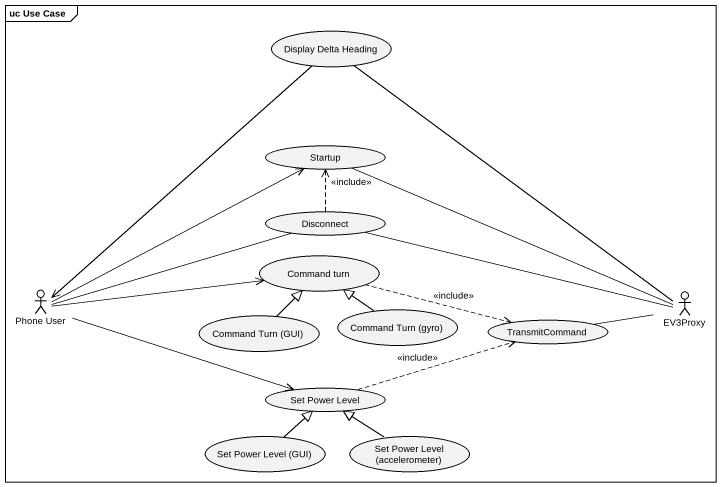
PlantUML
@startuml
mainframe uc Use Case
usecase "Display Delta Heading" as Display_Delta_Heading
usecase Startup
usecase Disconnect
usecase "Command turn" as Command_turn
actor "Phone User" as Phone_User
actor EV3Proxy
usecase "Command Turn (GUI)" as Command_Turn_GUI
usecase "Command Turn (gyro)" as Command_Turn_gyro
usecase TransmitCommand
usecase "Set Power Level" as Set_Power_Level
usecase "Set Power Level (GUI)" as Set_Power_Level_GUI
usecase "Set Power Level (accelerometer)" as Set_Power_Level_2
Display_Delta_Heading -- EV3Proxy
Startup -right- EV3Proxy
Disconnect .up.> Startup : <<include>>
Disconnect -right- EV3Proxy
Command_turn .right.> TransmitCommand : <<include>>
Phone_User <-up- Display_Delta_Heading
Phone_User -right-> Startup
Phone_User -right- Disconnect
Phone_User -right-> Command_turn
Phone_User -right-> Set_Power_Level
Command_Turn_GUI -up-|> Command_turn
Command_Turn_gyro -up-|> Command_turn
TransmitCommand -right- EV3Proxy
Set_Power_Level .right.> TransmitCommand : <<include>>
Set_Power_Level_GUI -up-|> Set_Power_Level
Set_Power_Level_2 -up-|> Set_Power_Level
@enduml
